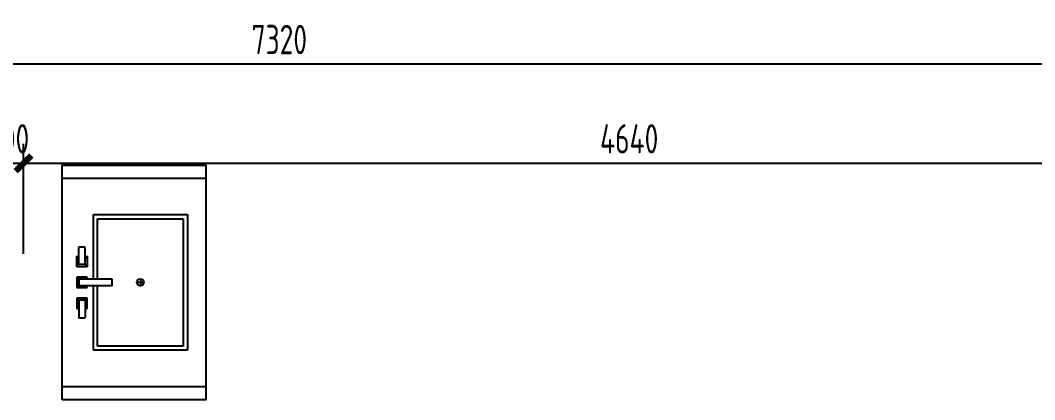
# Model space of a CAD drawing. Header units: millimetres. Extents: x 101598 to 258742, y -131098 to 15111.
# Drawn here: x 245683 to 249569, y -86437 to -84982 of the extents above; entities that cross this region are included whole.
import ezdxf

# ---------------------------------------------------------------- set-up
doc = ezdxf.new("R2010")
doc.units = ezdxf.units.MM
doc.header["$LTSCALE"] = 10
doc.layers.get('DEFPOINTS').update_dxf_attribs({"color": 251})
doc.layers.add('0-COLLA', color=1, linetype='Continuous')
doc.layers.add('P平-FURN2', color=2, linetype='Continuous')
doc.styles.add('MD(DimT)', font='ARCHS.SHX', dxfattribs={"width": 0.8, "bigfont": 'hza.shx'})
doc.dimstyles.new('MD-DIM_75', dxfattribs={"dimscale": 75, "dimtxt": 1.5, "dimasz": 0.8, "dimexe": 1, "dimexo": 1, "dimgap": 0.5, "dimtad": 1, "dimdec": 0, "dimzin": 0, "dimdsep": 46, "dimtxsty": 'MD(DimT)', "dimblk": 'ARCHTICK', "dimcen": 0.09, "dimdle": 1, "dimclrd": 1, "dimclre": 1, "dimclrt": 2, "dimadec": 0, "dimazin": 0, "dimtfac": 1, "dimtdec": 0, "dimtix": 1, "dimtmove": 2, "dimatfit": 3, "dimldrblk": 'ARCHTICK', "dimfxl": 8, "dimfxlon": 1, "dimtolj": 1, "dimtzin": 0, "dimarcsym": 0})

# ---------------------------------------------------------------- blocks, each defined once
blk = doc.blocks.new('洗手台900')
at = {"color": 8}
for p, q in [((-136, -64.7), (-136, -85.5)), ((-68, -63.1), (-134.4, -63.1)), ((-100, -55.1), (-100, -63.1)), ((-92, -63.1), (-100, -55.1)), ((-60, -55.1), (-100, -55.1)), ((-68, -63.1), (-60, -55.1)), ((-68, -87.1), (-68, -63.1)), ((-60, -95.1), (-60, -55.1)), ((-12, -63.1), (-20, -55.1)), ((-20, -95.1), (-20, -55.1)), ((-20, -55.1), (20, -55.1)), ((-12.1, -189.6), (-12, -63.1)), ((-12, -63.1), (12, -63.1)), ((12, -63.1), (20, -55.1)), ((12, -63.1), (12.1, -189.6)), ((20, -55.1), (20, -95.1)), ((68, -63.1), (60, -55.1)), ((60, -95.1), (60, -55.1)), ((60, -55.1), (100, -55.1)), ((68, -87.1), (68, -63.1)), ((68, -63.1), (134.4, -63.1)), ((92, -63.1), (100, -55.1)), ((100, -55.1), (100, -63.1)), ((136, -64.7), (136, -85.5)), ((-68, -87.1), (-134.4, -87.1)), ((-92, -87.1), (-100, -95.1)), ((-100, -87.1), (-100, -95.1)), ((-100, -95.1), (-60, -95.1)), ((-68, -87.1), (-60, -95.1)), ((-12, -87.1), (-20, -95.1)), ((-12, -95.1), (-20, -95.1)), ((12, -87.1), (20, -95.1)), ((20, -95.1), (12, -95.1)), ((68, -87.1), (60, -95.1)), ((100, -95.1), (60, -95.1)), ((68, -87.1), (134.4, -87.1)), ((92, -87.1), (100, -95.1)), ((100, -87.1), (100, -95.1)), ((10.5, -191.2), (-10.5, -191.2)), ((-13.6, -299.1), (13.6, -299.1)), ((0, -312.7), (0, -285.5))]:
    blk.add_line(p, q, dxfattribs=at)
at = {"ltscale": 3}
for p, q in [((-12, -119.1), (-260, -119.1)), ((-260, -119.1), (-260, -479.1)), ((260, -119.1), (12, -119.1)), ((260, -479.1), (260, -119.1)), ((-260, -479.1), (260, -479.1))]:
    blk.add_line(p, q, dxfattribs=at)
at = {"color": 8, "ltscale": 3}
for p, q in [((-12, -135.1), (-244, -135.1)), ((-244, -135.1), (-244, -463.1)), ((244, -135.1), (12, -135.1)), ((244, -463.1), (244, -135.1)), ((-244, -463.1), (244, -463.1))]:
    blk.add_line(p, q, dxfattribs=at)
blk.add_lwpolyline([(450, 0), (-450, 0), (-450, -550), (450, -550), (450, 0)])
at = {"color": 8, "extrusion": (0, 0, -1)}
for centre, major_axis, start_param, end_param in [((-134.4, -64.7), (1.13, 1.13), 3.926993, 5.497789), ((134.4, -64.7), (1.13, 1.13), -0.785396, 0.7854), ((-134.4, -85.5), (-1.13, 1.13), 3.926993, 5.497789), ((134.4, -85.5), (-1.13, 1.13), 2.356196, 3.926993), ((-10.5, -189.6), (-1.13, 1.13), 3.926993, 5.462509), ((10.5, -189.6), (-1.13, 1.13), 2.391476, 3.926993)]:
    blk.add_ellipse(centre, major_axis=major_axis, ratio=1, start_param=start_param, end_param=end_param, dxfattribs=at)
at = {"extrusion": (0, 0, -1)}
blk.add_ellipse((0, -299.1), major_axis=(-9.59, 9.59), ratio=1, start_param=5.497789, end_param=11.780974, dxfattribs=at)
blk = doc.blocks.new('洗手台800')
at = {"color": 8}
for p, q in [((-136, -64.7), (-136, -85.5)), ((-68, -63.1), (-134.4, -63.1)), ((-100, -55.1), (-100, -63.1)), ((-92, -63.1), (-100, -55.1)), ((-60, -55.1), (-100, -55.1)), ((-68, -63.1), (-60, -55.1)), ((-68, -87.1), (-68, -63.1)), ((-60, -95.1), (-60, -55.1)), ((-12, -63.1), (-20, -55.1)), ((-20, -95.1), (-20, -55.1)), ((-20, -55.1), (20, -55.1)), ((-12, -63.1), (12, -63.1)), ((-12, -189.6), (-12, -63.1)), ((12, -63.1), (20, -55.1)), ((12, -63.1), (12.1, -189.6)), ((20, -55.1), (20, -95.1)), ((68, -63.1), (60, -55.1)), ((60, -95.1), (60, -55.1)), ((60, -55.1), (100, -55.1)), ((68, -87.1), (68, -63.1)), ((68, -63.1), (134.4, -63.1)), ((92, -63.1), (100, -55.1)), ((100, -55.1), (100, -63.1)), ((136, -64.7), (136, -85.5)), ((-68, -87.1), (-134.4, -87.1)), ((-92, -87.1), (-100, -95.1)), ((-100, -87.1), (-100, -95.1)), ((-100, -95.1), (-60, -95.1)), ((-68, -87.1), (-60, -95.1)), ((-12, -87.1), (-20, -95.1)), ((-12, -95.1), (-20, -95.1)), ((12, -87.1), (20, -95.1)), ((20, -95.1), (12.1, -95.1)), ((68, -87.1), (60, -95.1)), ((100, -95.1), (60, -95.1)), ((68, -87.1), (134.4, -87.1)), ((92, -87.1), (100, -95.1)), ((100, -87.1), (100, -95.1)), ((10.5, -191.2), (-10.4, -191.2)), ((-13.5, -299.1), (13.6, -299.1)), ((0, -312.7), (0, -285.5))]:
    blk.add_line(p, q, dxfattribs=at)
at = {"ltscale": 3}
for p, q in [((-12, -119.1), (-260, -119.1)), ((-260, -119.1), (-260, -479.1)), ((260, -119.1), (12.1, -119.1)), ((260, -479.1), (260, -119.1)), ((-260, -479.1), (260, -479.1))]:
    blk.add_line(p, q, dxfattribs=at)
at = {"color": 8, "ltscale": 3}
for p, q in [((-12, -135.1), (-244, -135.1)), ((-244, -135.1), (-244, -463.1)), ((244, -135.1), (12.1, -135.1)), ((244, -463.1), (244, -135.1)), ((-244, -463.1), (244, -463.1))]:
    blk.add_line(p, q, dxfattribs=at)
blk.add_lwpolyline([(400, 0), (-400, 0), (-400, -550), (400, -550), (400, 0)])
at = {"color": 8, "extrusion": (0, 0, -1)}
for centre, major_axis, start_param, end_param in [((-134.4, -64.7), (1.13, 1.13), 3.926993, 5.497789), ((134.4, -64.7), (1.13, 1.13), -0.785396, 0.7854), ((-134.4, -85.5), (-1.13, 1.13), 3.926993, 5.497789), ((134.4, -85.5), (-1.13, 1.13), 2.356196, 3.926993), ((-10.4, -189.6), (-1.13, 1.13), 3.926993, 5.462509), ((10.5, -189.6), (-1.13, 1.13), 2.391476, 3.926993)]:
    blk.add_ellipse(centre, major_axis=major_axis, ratio=1, start_param=start_param, end_param=end_param, dxfattribs=at)
at = {"extrusion": (0, 0, -1)}
blk.add_ellipse((0, -299.1), major_axis=(-9.59, 9.59), ratio=1, start_param=5.497789, end_param=11.780974, dxfattribs=at)
blk = doc.blocks.new('_ArchTick')
at = {"color": 0, "linetype": 'ByBlock', "const_width": 0.4}
blk.add_lwpolyline([(-0.5, -0.5), (0.5, 0.5)], dxfattribs=at)
blk = doc.blocks.new('*D290')
at = {"layer": '0-COLLA', "color": 1, "lineweight": -2, "transparency": 16777216}
for p, q in [((245595.4, -85877.7), (245595.4, -85455.1)), ((245695.4, -85877.7), (245695.4, -85455.1)), ((245595.4, -85530.1), (245535.4, -85530.1)), ((245595.4, -85530.1), (245695.4, -85530.1)), ((245695.4, -85530.1), (245755.4, -85530.1))]:
    blk.add_line(p, q, dxfattribs=at)
at = {"layer": 'DEFPOINTS', "color": 0, "transparency": 16777216}
for p in [(245695.4, -85530.1), (245595.4, -85952.7), (245695.4, -85952.7)]:
    blk.add_point(p, dxfattribs=at)
at = {"layer": '0-COLLA', "color": 1, "lineweight": -2, "transparency": 16777216, "xscale": 60, "yscale": 60, "zscale": 60}
blk.add_blockref('_ArchTick', (245595.4, -85530.1), dxfattribs=at)
at = {"layer": '0-COLLA', "color": 1, "lineweight": -2, "transparency": 16777216, "xscale": 60, "yscale": 60, "zscale": 60, "rotation": 180}
blk.add_blockref('_ArchTick', (245695.4, -85530.1), dxfattribs=at)
at = {"layer": '0-COLLA', "color": 2, "transparency": 16777216, "insert": (245645.4, -85436.3), "char_height": 112.5, "attachment_point": 5, "style": 'MD(DimT)'}
blk.add_mtext('\\A1;100', dxfattribs=at)
blk = doc.blocks.new('*D291')
at = {"layer": '0-COLLA', "color": 1, "lineweight": -2, "transparency": 16777216}
for p, q in [((245695.4, -85877.7), (245695.4, -85455.1)), ((250335, -85877.7), (250335, -85455.1)), ((245620.4, -85530.1), (250410, -85530.1))]:
    blk.add_line(p, q, dxfattribs=at)
at = {"layer": 'DEFPOINTS', "color": 0, "transparency": 16777216}
for p in [(250335, -85530.1), (245695.4, -85952.7), (250335, -85952.7)]:
    blk.add_point(p, dxfattribs=at)
at = {"layer": '0-COLLA', "color": 1, "lineweight": -2, "transparency": 16777216, "xscale": 60, "yscale": 60, "zscale": 60, "rotation": 180}
blk.add_blockref('_ArchTick', (245695.4, -85530.1), dxfattribs=at)
at = {"layer": '0-COLLA', "color": 1, "lineweight": -2, "transparency": 16777216, "xscale": 60, "yscale": 60, "zscale": 60}
blk.add_blockref('_ArchTick', (250335, -85530.1), dxfattribs=at)
at = {"layer": '0-COLLA', "color": 2, "transparency": 16777216, "insert": (248015.2, -85436.3), "char_height": 112.5, "attachment_point": 5, "style": 'MD(DimT)'}
blk.add_mtext('\\A1;4640', dxfattribs=at)
blk = doc.blocks.new('*D292')
at = {"layer": '0-COLLA', "color": 1, "lineweight": -2, "transparency": 16777216}
for p, q in [((243015.2, -85455.1), (243015.2, -85074.3)), ((250335, -85455.1), (250335, -85074.3)), ((242940.2, -85149.3), (250410, -85149.3))]:
    blk.add_line(p, q, dxfattribs=at)
at = {"layer": 'DEFPOINTS', "color": 0, "transparency": 16777216}
for p in [(250335, -85149.3), (243015.2, -85530.1), (250335, -85530.1)]:
    blk.add_point(p, dxfattribs=at)
at = {"layer": '0-COLLA', "color": 1, "lineweight": -2, "transparency": 16777216, "xscale": 60, "yscale": 60, "zscale": 60, "rotation": 180}
blk.add_blockref('_ArchTick', (243015.2, -85149.3), dxfattribs=at)
at = {"layer": '0-COLLA', "color": 1, "lineweight": -2, "transparency": 16777216, "xscale": 60, "yscale": 60, "zscale": 60}
blk.add_blockref('_ArchTick', (250335, -85149.3), dxfattribs=at)
at = {"layer": '0-COLLA', "color": 2, "transparency": 16777216, "insert": (246675.1, -85055.5), "char_height": 112.5, "attachment_point": 5, "style": 'MD(DimT)'}
blk.add_mtext('\\A1;7320', dxfattribs=at)

msp = doc.modelspace()

# ---------------------------------------------------------------- block references
at = {"extrusion": (0, 0, -1), "zscale": -1, "rotation": 270}
msp.add_blockref('洗手台800', (-245843.7, -85986.8), dxfattribs=at)
at = {"layer": 'P平-FURN2', "extrusion": (0, 0, -1), "zscale": -1, "rotation": 270}
msp.add_blockref('洗手台900', (-245843.7, -85986.8), dxfattribs=at)

# ---------------------------------------------------------------- dimensions: what is measured, and where the dimension line sits
at = {"layer": '0-COLLA'}
for base, p1, p2, picture, middle in [((250335, -85149.3), (243015.2, -85530.1), (250335, -85530.1), '*D292', (246675.1, -85055.5)), ((245695.4, -85530.1), (245595.4, -85952.7), (245695.4, -85952.7), '*D290', (245645.4, -85436.3)), ((250335, -85530.1), (245695.4, -85952.7), (250335, -85952.7), '*D291', (248015.2, -85436.3))]:
    dim = msp.add_linear_dim(base=base, p1=p1, p2=p2, dimstyle='MD-DIM_75', dxfattribs=at)
    dim.commit()
    dim.dimension.update_dxf_attribs({"geometry": picture, "text_midpoint": middle})

doc.saveas('drawing.dxf')
